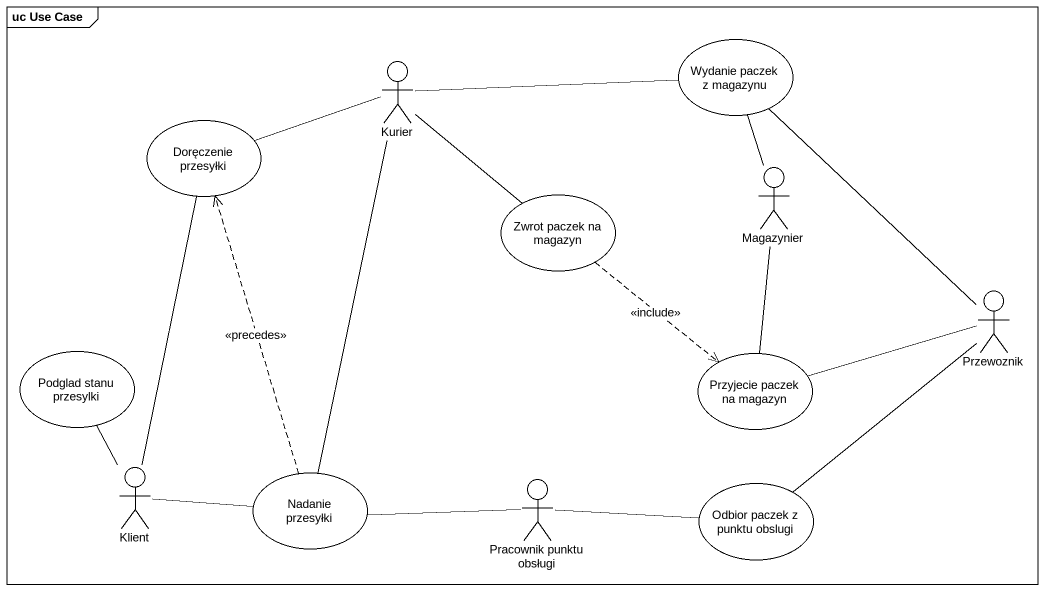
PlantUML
@startuml
mainframe uc Use Case
actor Kurier
usecase "Wydanie paczek z magazynu" as Wydanie_paczek_z_magazynu
usecase "Doręczenie przesyłki" as Doręczenie_przesyłki
usecase "Zwrot paczek na magazyn" as Zwrot_paczek_na_magazyn
actor Magazynier
actor Przewoznik
usecase "Podglad stanu przesylki" as Podglad_stanu_przesylki
usecase "Przyjecie paczek na magazyn" as Przyjecie_paczek_na_magazyn
actor Klient
usecase "Nadanie przesyłki" as Nadanie_przesyłki
actor "Pracownik punktu obsługi" as Pracownik_punktu_obsługi
usecase "Odbior paczek z punktu obslugi" as Odbior_paczek_z_punktu
Kurier -right- Wydanie_paczek_z_magazynu
Kurier -left- Doręczenie_przesyłki
Kurier -- Zwrot_paczek_na_magazyn
Kurier -- Nadanie_przesyłki
Doręczenie_przesyłki -- Klient
Zwrot_paczek_na_magazyn ..> Przyjecie_paczek_na_magazyn : <<include>>
Magazynier -up- Wydanie_paczek_z_magazynu
Magazynier -- Przyjecie_paczek_na_magazyn
Przewoznik -up- Wydanie_paczek_z_magazynu
Przewoznik -left- Przyjecie_paczek_na_magazyn
Przewoznik -- Odbior_paczek_z_punktu
Klient -up- Podglad_stanu_przesylki
Klient -right- Nadanie_przesyłki
Nadanie_przesyłki .up.> Doręczenie_przesyłki : <<precedes>>
Pracownik_punktu_obsługi -left- Nadanie_przesyłki
Odbior_paczek_z_punktu -left- Pracownik_punktu_obsługi
@enduml
